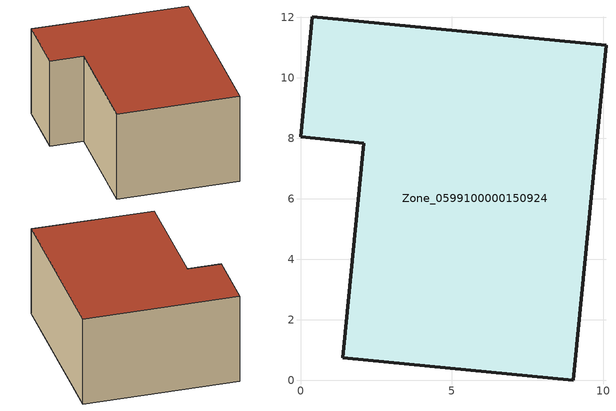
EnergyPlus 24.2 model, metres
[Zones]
Zone_0599100000150924
 floor ground (C_G): 10.1,11.07 9.02,0 1.4,0.75 2.1,7.84 0,8.05 0.39,12.02 z0
 wall outside (C_F): 9.02,0 10.1,11.07 0.39,12.02 0,8.05 2.1,7.84 1.4,0.75 9.02,0 z0:5.87
 roof outside (C_R): 1.4,0.75 9.02,0 10.1,11.07 0.39,12.02 0,8.05 2.1,7.84 z5.87
[BUILDING]
Pand.0599100000150924: North Axis=0; Terrain=City; Loads Convergence Tolerance Value=0.04; Temperature Convergence Tolerance Value=0.4; Solar Distribution=FullExterior; Maximum Number of Warmup Days=25; Minimum Number of Warmup Days=1
[Site:Location]
Rotterdam.The.Hague.AP_ZH_NLD Design_Conditions: Latitude=51.96; Longitude=4.45; Time Zone=1; Elevation=-4.5
[SITE:GROUNDTEMPERATURE:BUILDINGSURFACE]
18, 18, 18, 18, 18, 18, 18, 18, 18, 18, 18, 18
[MATERIAL] Thermal Absorptance=0.9; Solar Absorptance=0.7; Visible Absorptance=0.7
Name | Roughness | Thickness | Conductivity | Density | Specific Heat
G.D.1975-1991 | MediumSmooth | 0.15 | 0.288461 | 540 | 1210
F.D.1975-1991 | Rough | 0.3 | 0.230769 | 1920 | 840
R.D.1975-1991 | MediumRough | 0.2 | 0.153846 | 1500 | 1000
[CONSTRUCTION]
C_G: G.D.1975-1991
C_F: F.D.1975-1991
C_R: R.D.1975-1991
[ZONE]
Zone_0599100000150924: Type=1; Multiplier=1; Ceiling Height=Autocalculate; Volume=Autocalculate; Floor Area=autocalculate; Part of Total Floor Area=Yes
[ZONEINFILTRATION:DESIGNFLOWRATE]
Infil_Zone_0599100000150924: Zone or ZoneList or Space or SpaceList=Zone_0599100000150924; Schedule=AlwaysOn; Design Flow Rate Calculation Method=Flow/Area; Flow Rate per Floor Area=0.0042; Constant Term Coefficient=1; Temperature Term Coefficient=0; Velocity Term Coefficient=0; Velocity Squared Term Coefficient=0
[HVACTEMPLATE:ZONE:IDEALLOADSAIRSYSTEM]
Zone_0599100000150924: Maximum Heating Supply Air Temperature=50; Minimum Cooling Supply Air Temperature=13; Maximum Heating Supply Air Humidity Ratio=0.0156; Minimum Cooling Supply Air Humidity Ratio=0.0077; Heating Limit=NoLimit; Cooling Limit=NoLimit; Dehumidification Control Type=ConstantSensibleHeatRatio; Cooling Sensible Heat Ratio=0.7; Dehumidification Setpoint=60; Humidification Control Type=None; Humidification Setpoint=30; Outdoor Air Method=None; Outdoor Air Flow Rate per Person=0.00944; Outdoor Air Flow Rate per Zone Floor Area=0; Outdoor Air Flow Rate per Zone=0; Demand Controlled Ventilation Type=None; Outdoor Air Economizer Type=NoEconomizer; Heat Recovery Type=None; Sensible Heat Recovery Effectiveness=0.7; Latent Heat Recovery Effectiveness=0.65
[ZONECONTROL:THERMOSTAT]
ThermostatControl_Zone_0599100000150924: Zone or ZoneList=Zone_0599100000150924; Control Type Schedule=DualSetpointControlType; Control 1=Thermostat_Zone_0599100000150924; Temperature Difference Between Cutout And Setpoint=0
[THERMOSTATSETPOINT:DUALSETPOINT]
Thermostat_Zone_0599100000150924: Heating Setpoint Temperature Schedule=HeatingSetpoint_Zone_0599100000150924; Cooling Setpoint Temperature Schedule=CoolingSetpoint_Zone_0599100000150924
[SCHEDULE:COMPACT]
HeatingSetpoint_Zone_0599100000150924: Through: 12/31, For: AllDays, Until: 24:00, 21
CoolingSetpoint_Zone_0599100000150924: Through: 12/31, For: AllDays, Until: 24:00, 24
DualSetpointControlType: Through: 12/31, For: AllDays, Until: 24:00, 4
AlwaysOn: Through: 12/31, For: AllDays, Until: 24:00, 1
